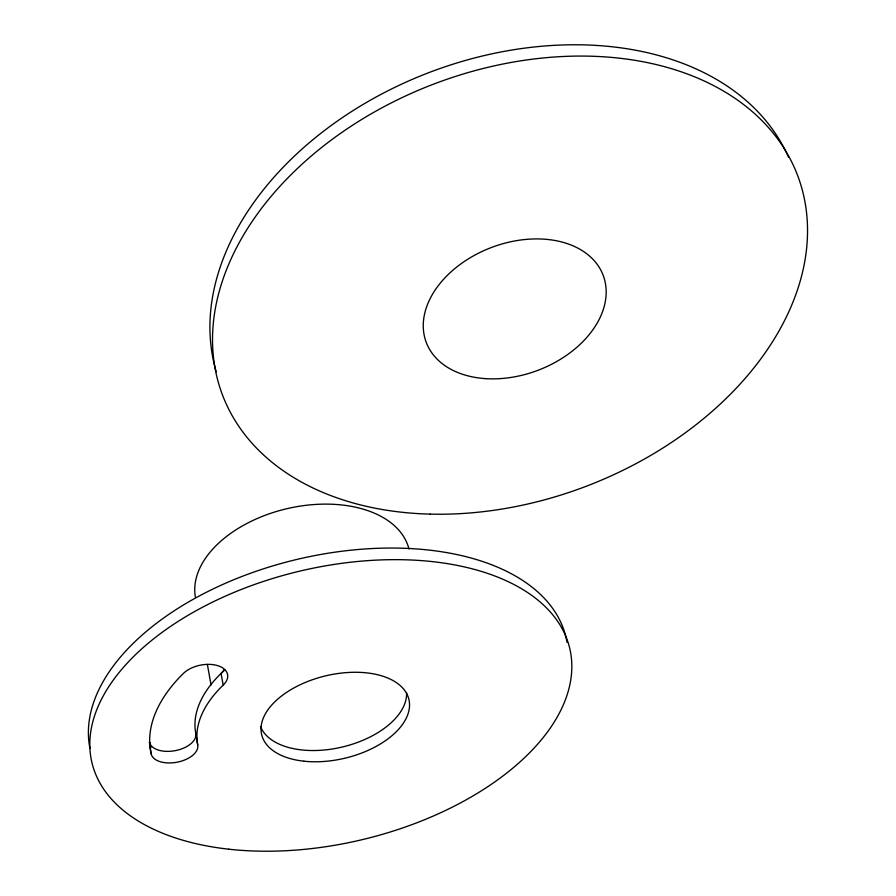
<?xml version="1.0" encoding="UTF-8"?>
<svg xmlns="http://www.w3.org/2000/svg" width="896" height="896" viewBox="0 0 896 896"><rect width="100%" height="100%" fill="white"/><g stroke="black" fill="none" stroke-linecap="round" stroke-linejoin="round"><path stroke-width="1.34" d="M197.725 744.946L195.787 733.376A23.587 13.205 -10.4 0 1 175.347 750.635A23.587 13.205 -10.4 0 1 149.464 742.302L151.178 753.95A23.71 13.16 -10.5 0 0 177.173 762.194A23.71 13.16 -10.5 0 0 197.725 744.946A139.888 78.243 -13.5 0 1 223.194 685.138L221.054 673.456A24.528 14.381 -10.9 0 0 224.011 669.76M207.379 664.429L211.042 685.014M151.178 753.95A186.76 104.586 -13.5 0 1 183.378 673.434A24.651 14.347 -10.9 0 1 217.403 665.56A24.651 14.347 -10.9 0 1 223.194 685.138M89.958 748.44A244.429 138.309 -13.5 0 1 302.781 558.074A244.429 138.309 -13.5 0 1 567 642.309M406.582 692.742A75.32 42.437 -13.5 0 1 341.544 747.197A75.32 42.437 -13.5 0 1 260.49 726.555M195.406 597.184A109.48 67.581 -13.1 0 1 288.322 508.368A109.48 67.581 -13.1 0 1 408.923 548.901M216.25 371.795A305.906 215.264 -21 0 1 431.939 71.456A305.906 215.264 -21 0 1 788.558 157.338M150.954 747.634A185.842 104.955 -13.5 0 1 149.464 742.302M196.358 735.896A139.216 78.523 -13.5 0 1 224.829 669.95M228.782 849.195A245.627 137.838 -13.5 0 0 570.931 654.584A245.627 137.838 -13.5 0 0 192.741 612.595A245.627 137.838 -13.5 0 0 228.782 849.195M303.979 761.197A75.69 42.291 -13.5 0 0 409.248 701.198A75.69 42.291 -13.5 0 0 292.622 688.666A75.69 42.291 -13.5 0 0 303.979 761.197M430.248 514.125A307.798 215.062 -21 0 0 798.202 177.038A307.798 215.062 -21 0 0 301.706 164.483A307.798 215.062 -21 0 0 430.248 514.125M485.968 378.661A94.606 65.666 -20.8 0 0 604.274 278.622A94.606 65.666 -20.8 0 0 453.891 269.36A94.606 65.666 -20.8 0 0 485.968 378.661"/></g></svg>
